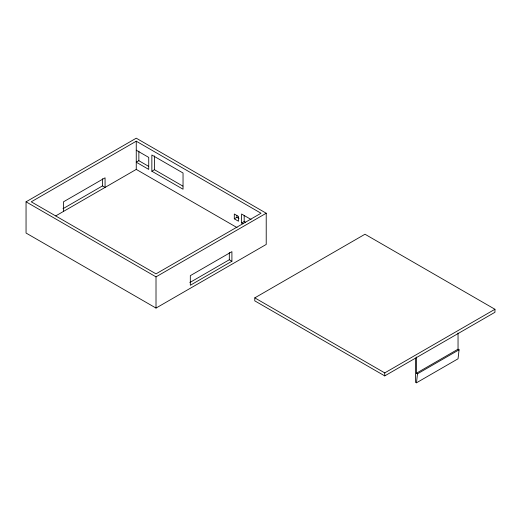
<?xml version="1.0" encoding="UTF-8"?>
<svg xmlns="http://www.w3.org/2000/svg" width="521" height="521" viewBox="0 0 521 521"><rect width="100%" height="100%" fill="white"/><g stroke="black" fill="none" stroke-linecap="round" stroke-linejoin="round"><path stroke-width="0.78" d="M415.413 358.018L415.413 382.206L416.455 382.805L417.49 373.798L459.079 349.786L458.044 349.187L416.455 373.199L416.455 357.015M459.079 349.786L458.044 358.793L416.455 382.805M26.05 201.822L136.255 138.195L266.218 213.232L266.218 244.447L156.013 308.074L26.05 233.037L26.05 201.822L156.013 276.859L266.218 213.232M136.255 141.198L31.247 201.822L156.013 273.857L261.021 213.232L136.255 141.198L136.255 169.41L237.055 227.605M148.563 166.31L138.86 160.709L136.255 162.207L148.732 169.41L148.732 157.407L136.255 150.204M62.995 208.706L102.468 185.919L105.066 187.417L105.066 177.817L63.477 201.822L63.477 211.428M55.773 215.876L136.255 169.41M151.852 171.214L183.04 189.221L183.04 173.011L151.852 155.004L151.852 171.214L154.45 169.709L182.871 186.121M234.3 218.813L238.462 221.217L238.462 216.41L234.3 214.007L234.3 218.813L236.899 217.309L238.976 218.514M251.102 219.51L241.575 214.007L241.575 223.014L244.18 221.516L245.534 222.298M189.839 282.538L229.312 259.751L231.91 261.249L231.91 251.65L190.321 275.655L190.321 285.261L231.91 261.249M254.782 297.869L364.987 234.235L494.95 309.272L494.95 312.274L384.745 375.901L254.782 300.864L254.782 297.869L384.745 372.899L494.95 309.272M241.575 223.014L242.936 223.802M416.455 373.199L417.49 373.798M458.044 333.01L458.044 349.187M384.745 372.899L384.745 375.901M244.18 215.512L244.18 221.516M236.899 215.714L236.899 217.309M229.312 252.548L229.312 259.751M156.013 276.859L156.013 308.074M154.45 155.935L154.45 169.709M138.86 151.103L138.86 160.709M102.468 178.716L102.468 185.919"/></g></svg>
